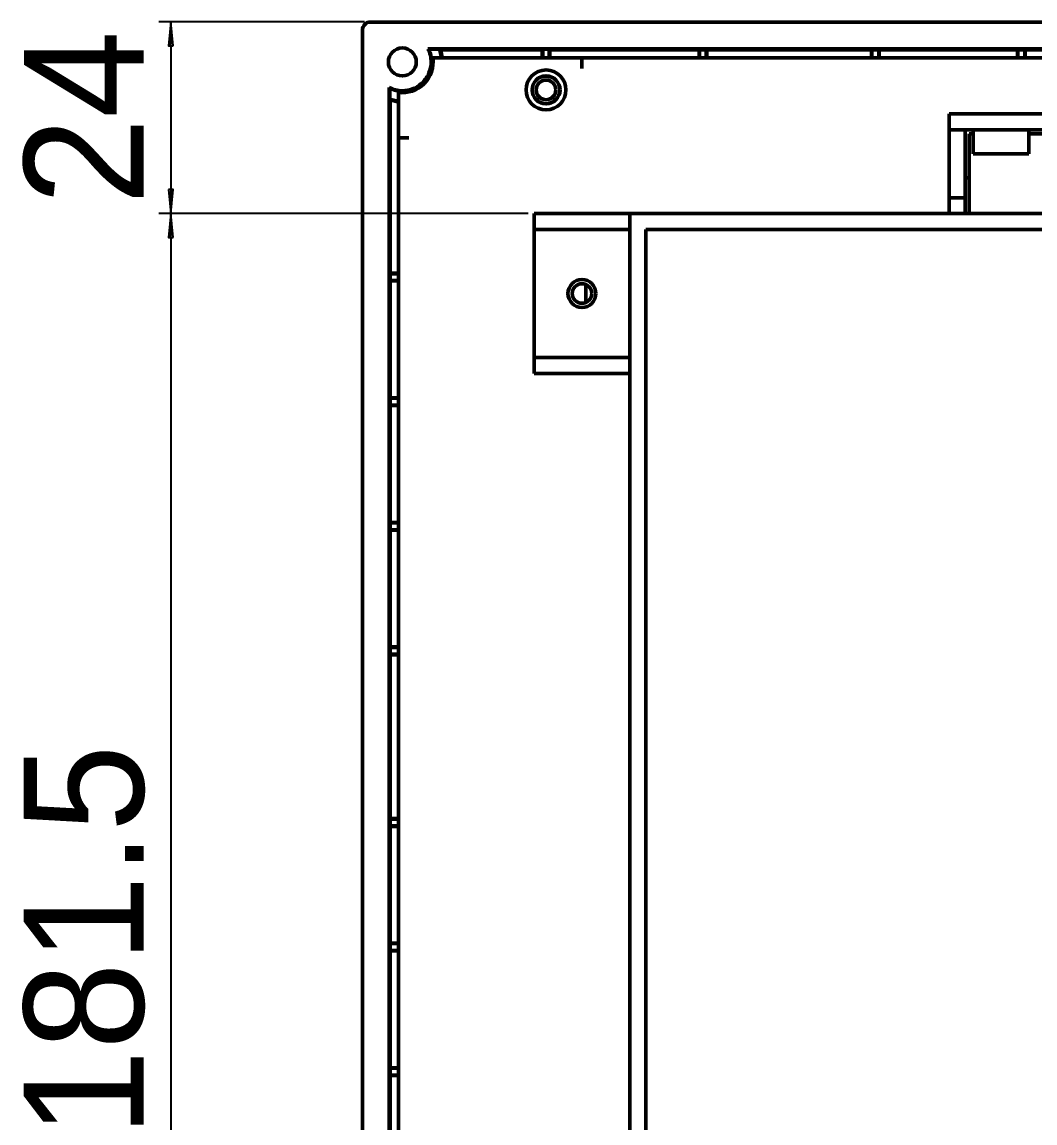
# Model space of a CAD drawing. Header units: millimetres. Extents: x 3233 to 5433, y 589 to 1940.
# Drawn here: x 4031.6 to 4158.5, y 1290.3 to 1428.2 of the extents above; entities that cross this region are included whole.
import ezdxf

# ---------------------------------------------------------------- set-up
doc = ezdxf.new("R2010")
doc.units = ezdxf.units.MM
doc.header["$LTSCALE"] = 1.8
doc.layers.add('외형선(ISO)', color=7, linetype='Continuous', lineweight=50)
doc.layers.add('치수(ISO)', color=7, linetype='Continuous', lineweight=25)
doc.styles.add('레이블 문자 (JIS)', font='')
doc.styles.get('레이블 문자 (JIS)').set_extended_font_data('Gulim')
doc.dimstyles.new('복사 대상기본값 (JIS)', dxfattribs={"dimscale": 1.5, "dimtxt": 3, "dimasz": 2, "dimexe": 1, "dimexo": 0.5, "dimgap": 0.8, "dimtad": 1, "dimdsep": 46, "dimtxsty": '레이블 문자 (JIS)', "dimblk": 'Filled-1', "dimcen": 0.09, "dimdle": 10, "dimclrd": 256, "dimclre": 256, "dimclrt": 256, "dimazin": 2, "dimtfac": 0.666667, "dimtmove": 0, "dimatfit": 3, "dimldrblk": 'OPEN', "dimfxl": 1, "dimtolj": 1, "dimtzin": 0, "dimlwd": -1, "dimlwe": -1, "dimarcsym": 0})

# ---------------------------------------------------------------- blocks, each defined once
blk = doc.blocks.new('Filled-1')
at = {"color": 0}
for p, q in [((0, 0), (-1, 0.1)), ((-1, 0.1), (-1, -0.1)), ((-1, 0), (0, 0)), ((-1, -0.1), (0, 0))]:
    blk.add_line(p, q, dxfattribs=at)
at = {"color": 0, "flags": 128}
blk.add_lwpolyline([(-1, -0.1), (0, 0), (-1, 0.1), (-1, -0.1)], dxfattribs=at)
at = {"color": 0}
blk.add_solid([(-1, -0.1), (0, 0), (-1, 0.1), (-1, -0.1)], dxfattribs=at)
blk = doc.blocks.new('*D374')
at = {"layer": 'Defpoints', "color": 0}
for p in [(4075.25, 1428.17), (4050.25, 1404.17), (4095.75, 1404.17)]:
    blk.add_point(p, dxfattribs=at)
at = {"layer": '치수(ISO)'}
for p, q in [((4074.5, 1428.17), (4048.75, 1428.17)), ((4050.25, 1425.17), (4050.25, 1407.17)), ((4095, 1404.17), (4048.75, 1404.17))]:
    blk.add_line(p, q, dxfattribs=at)
at = {"layer": '치수(ISO)', "linetype": 'ByBlock', "xscale": 3, "yscale": 3, "zscale": 3}
for p, rotation in [((4050.25, 1428.17), 90), ((4050.25, 1404.17), 270)]:
    blk.add_blockref('Filled-1', p, dxfattribs=dict(at, rotation=rotation))
at = {"layer": '치수(ISO)', "insert": (4031.85, 1405.26), "char_height": 15, "attachment_point": 1, "rotation": 90, "style": '레이블 문자 (JIS)'}
blk.add_mtext('\\A1;24', dxfattribs=at)
blk = doc.blocks.new('_Open')
at = {"color": 0, "linetype": 'ByBlock', "lineweight": -2}
for p, q in [((-1, 0.167), (0, 0)), ((-1, -0.167), (0, 0)), ((0, 0), (-1, 0))]:
    blk.add_line(p, q, dxfattribs=at)
blk = doc.blocks.new('*D375')
at = {"layer": 'Defpoints', "color": 0}
for p in [(4095.75, 1404.17), (4050.25, 1222.67), (4095.75, 1222.67)]:
    blk.add_point(p, dxfattribs=at)
at = {"layer": '치수(ISO)'}
for p, q in [((4095, 1404.17), (4048.75, 1404.17)), ((4050.25, 1401.17), (4050.25, 1225.67)), ((4095, 1222.67), (4048.75, 1222.67))]:
    blk.add_line(p, q, dxfattribs=at)
at = {"layer": '치수(ISO)', "linetype": 'ByBlock', "xscale": 3, "yscale": 3, "zscale": 3}
for p, rotation in [((4050.25, 1404.17), 90), ((4050.25, 1222.67), 270)]:
    blk.add_blockref('Filled-1', p, dxfattribs=dict(at, rotation=rotation))
at = {"layer": '치수(ISO)', "insert": (4031.83, 1288.56), "char_height": 15, "attachment_point": 1, "rotation": 90, "style": '레이블 문자 (JIS)'}
blk.add_mtext('\\A1;181.5', dxfattribs=at)

msp = doc.modelspace()

# ---------------------------------------------------------------- linework, layer by layer
at = {"layer": '외형선(ISO)'}
for p, q in [((4074.245, 1209.165), (4074.245, 1427.165)), ((4075.245, 1428.165), (4363.245, 1428.165)), ((4082.458, 1424.805), (4356.032, 1424.805)), ((4083.895, 1424.752), (4082.542, 1424.752)), ((4096.754, 1424.674), (4084.003, 1424.674)), ((4096.754, 1424.674), (4096.833, 1424.752)), ((4096.754, 1424.674), (4096.754, 1423.665)), ((4096.833, 1423.665), (4096.833, 1424.752)), ((4097.658, 1424.752), (4096.833, 1424.752)), ((4097.658, 1424.752), (4097.658, 1423.665)), ((4097.658, 1424.752), (4097.737, 1424.674)), ((4097.737, 1423.665), (4097.737, 1424.674)), ((4116.413, 1424.674), (4097.737, 1424.674)), ((4116.413, 1424.674), (4116.465, 1424.7)), ((4116.413, 1424.674), (4116.413, 1423.665)), ((4116.465, 1423.665), (4116.465, 1424.7)), ((4116.465, 1424.7), (4117.325, 1424.7)), ((4117.325, 1424.7), (4117.325, 1423.665)), ((4117.325, 1424.7), (4117.378, 1424.674)), ((4138.013, 1424.674), (4117.378, 1424.674)), ((4117.378, 1424.674), (4117.378, 1423.665)), ((4138.013, 1424.674), (4138.065, 1424.7)), ((4138.013, 1423.665), (4138.013, 1424.674)), ((4138.065, 1423.665), (4138.065, 1424.7)), ((4138.065, 1424.7), (4138.925, 1424.7)), ((4138.925, 1424.7), (4138.925, 1423.665)), ((4138.925, 1424.7), (4138.978, 1424.674)), ((4156.313, 1424.674), (4138.978, 1424.674)), ((4138.978, 1424.674), (4138.978, 1423.665)), ((4156.313, 1424.674), (4156.365, 1424.7)), ((4156.313, 1423.665), (4156.313, 1424.674)), ((4156.365, 1423.665), (4156.365, 1424.7)), ((4156.365, 1424.7), (4157.225, 1424.7)), ((4157.225, 1424.7), (4157.225, 1423.665)), ((4157.225, 1424.7), (4157.278, 1424.674)), ((4174.613, 1424.674), (4157.278, 1424.674)), ((4157.278, 1424.674), (4157.278, 1423.665)), ((4083.063, 1423.665), (4101.735, 1423.665)), ((4101.735, 1422.355), (4101.735, 1423.665)), ((4101.745, 1423.665), (4336.745, 1423.665)), ((4101.745, 1423.665), (4101.745, 1422.365)), ((4101.745, 1422.355), (4101.735, 1422.355)), ((4101.745, 1422.365), (4101.745, 1422.355)), ((4077.606, 1216.381), (4077.606, 1419.953)), ((4077.658, 1419.869), (4077.658, 1418.516)), ((4078.745, 1413.675), (4078.745, 1419.348)), ((4077.737, 1418.407), (4077.737, 1396.698)), ((4147.745, 1416.665), (4202.745, 1416.665)), ((4147.745, 1416.665), (4147.745, 1414.665)), ((4078.745, 1413.675), (4080.055, 1413.675)), ((4078.745, 1222.665), (4078.745, 1413.665)), ((4080.045, 1413.665), (4078.745, 1413.665)), ((4080.055, 1413.665), (4080.045, 1413.665)), ((4080.055, 1413.675), (4080.055, 1413.665)), ((4150.745, 1414.665), (4147.745, 1414.665)), ((4147.745, 1406.165), (4147.745, 1414.665)), ((4149.745, 1414.665), (4149.745, 1406.165)), ((4150.245, 1414.165), (4150.745, 1414.165)), ((4150.245, 1414.165), (4150.245, 1404.165)), ((4150.745, 1414.665), (4150.745, 1411.665)), ((4157.745, 1414.665), (4150.745, 1414.665)), ((4192.745, 1414.665), (4157.745, 1414.665)), ((4157.745, 1411.665), (4157.745, 1414.665)), ((4192.745, 1414.165), (4157.745, 1414.165)), ((4150.745, 1411.665), (4157.745, 1411.665)), ((4150.245, 1408.665), (4149.745, 1408.665)), ((4147.745, 1406.165), (4149.745, 1406.165)), ((4147.745, 1404.165), (4147.745, 1406.165)), ((4149.745, 1406.165), (4149.745, 1404.165)), ((4095.745, 1404.165), (4107.745, 1404.165)), ((4095.745, 1404.165), (4095.745, 1402.165)), ((4107.745, 1404.165), (4342.745, 1404.165)), ((4107.745, 1222.665), (4107.745, 1404.165)), ((4095.745, 1402.165), (4095.745, 1386.165)), ((4095.745, 1402.165), (4107.745, 1402.165)), ((4109.745, 1402.165), (4109.745, 1224.665)), ((4340.745, 1402.165), (4109.745, 1402.165)), ((4077.71, 1396.645), (4077.737, 1396.698)), ((4077.71, 1395.785), (4077.71, 1396.645)), ((4077.71, 1396.645), (4078.745, 1396.645)), ((4077.737, 1395.732), (4077.71, 1395.785)), ((4078.745, 1395.785), (4077.71, 1395.785)), ((4078.745, 1396.698), (4077.737, 1396.698)), ((4077.737, 1395.732), (4077.737, 1381.098)), ((4077.737, 1395.732), (4078.745, 1395.732)), ((4102.245, 1395.288), (4102.245, 1393.042)), ((4107.745, 1386.165), (4095.745, 1386.165)), ((4095.745, 1386.165), (4095.745, 1384.165)), ((4107.745, 1384.165), (4095.745, 1384.165)), ((4077.71, 1381.045), (4077.737, 1381.098)), ((4077.71, 1380.185), (4077.71, 1381.045)), ((4077.71, 1381.045), (4078.745, 1381.045)), ((4078.745, 1381.098), (4077.737, 1381.098)), ((4077.737, 1380.132), (4077.71, 1380.185)), ((4078.745, 1380.185), (4077.71, 1380.185)), ((4077.737, 1380.132), (4077.737, 1365.498)), ((4077.737, 1380.132), (4078.745, 1380.132)), ((4077.71, 1365.445), (4077.737, 1365.498)), ((4077.71, 1364.585), (4077.71, 1365.445)), ((4077.71, 1365.445), (4078.745, 1365.445)), ((4078.745, 1365.498), (4077.737, 1365.498)), ((4077.737, 1364.532), (4077.71, 1364.585)), ((4078.745, 1364.585), (4077.71, 1364.585)), ((4077.737, 1364.532), (4077.737, 1349.898)), ((4077.737, 1364.532), (4078.745, 1364.532)), ((4077.71, 1349.845), (4077.737, 1349.898)), ((4078.745, 1349.898), (4077.737, 1349.898)), ((4077.71, 1348.985), (4077.71, 1349.845)), ((4077.71, 1349.845), (4078.745, 1349.845)), ((4077.737, 1348.932), (4077.71, 1348.985)), ((4078.745, 1348.985), (4077.71, 1348.985)), ((4077.737, 1348.932), (4077.737, 1328.398)), ((4077.737, 1348.932), (4078.745, 1348.932)), ((4077.71, 1328.345), (4077.737, 1328.398)), ((4077.71, 1327.485), (4077.71, 1328.345)), ((4077.71, 1328.345), (4078.745, 1328.345)), ((4078.745, 1328.398), (4077.737, 1328.398)), ((4077.737, 1327.432), (4077.71, 1327.485)), ((4078.745, 1327.485), (4077.71, 1327.485)), ((4077.737, 1327.432), (4077.737, 1312.798)), ((4077.737, 1327.432), (4078.745, 1327.432)), ((4077.71, 1312.745), (4077.737, 1312.798)), ((4077.71, 1311.885), (4077.71, 1312.745)), ((4077.71, 1312.745), (4078.745, 1312.745)), ((4078.745, 1312.798), (4077.737, 1312.798)), ((4077.737, 1311.832), (4077.71, 1311.885)), ((4078.745, 1311.885), (4077.71, 1311.885)), ((4077.737, 1311.832), (4077.737, 1297.198)), ((4077.737, 1311.832), (4078.745, 1311.832)), ((4077.71, 1297.145), (4077.737, 1297.198)), ((4077.71, 1296.285), (4077.71, 1297.145)), ((4077.71, 1297.145), (4078.745, 1297.145)), ((4077.737, 1296.232), (4077.71, 1296.285)), ((4078.745, 1296.285), (4077.71, 1296.285)), ((4078.745, 1297.198), (4077.737, 1297.198)), ((4077.737, 1296.232), (4077.737, 1281.598)), ((4077.737, 1296.232), (4078.745, 1296.232))]:
    msp.add_line(p, q, dxfattribs=at)
for centre, radius in [((4079.245, 1423.165), 1.75), ((4097.245, 1419.665), 2.5), ((4097.245, 1419.665), 1.75), ((4097.245, 1419.665), 1.729), ((4097.245, 1419.665), 1.229), ((4101.745, 1394.165), 1.75), ((4101.745, 1394.165), 1.23)]:
    msp.add_circle(centre, radius, dxfattribs=at)
for radius, start, end in [(4.913, 5.84147, 18.85031), (4.991, 5.74924, 17.5944), (3.85, 262.53791, 7.46209), (4.913, 251.14969, 264.15853), (4.991, 252.4056, 264.25076)]:
    msp.add_arc((4079.245, 1423.165), radius, start, end, dxfattribs=at)
msp.add_ellipse((4075.245, 1427.165), major_axis=(0.707, -0.707), ratio=0.9996955, start_param=2.3563468, end_param=3.9268385, dxfattribs=at)
for points, knots in [([(4082.458, 1424.805), (4082.715, 1424.298), (4082.856, 1423.731), (4082.856, 1422.693), (4082.762, 1422.22), (4082.399, 1421.345), (4082.134, 1420.948), (4081.46, 1420.274), (4081.062, 1420.009), (4080.188, 1419.648), (4079.714, 1419.554), (4078.678, 1419.555), (4078.112, 1419.696), (4077.606, 1419.953)], [-0.0005396914, -0.0005396914, -0.0005396914, -0.0005396914, 0.0011556405, 0.0011556405, 0.0025648135, 0.0025648135, 0.0039739864, 0.0039739864, 0.0053831593, 0.0053831593, 0.0067923322, 0.0067923322, 0.0084849045, 0.0084849045, 0.0084849045, 0.0084849045]), ([(4082.542, 1424.752), (4082.779, 1424.258), (4082.908, 1423.711), (4082.908, 1422.686), (4082.813, 1422.206), (4082.445, 1421.319), (4082.176, 1420.915), (4081.492, 1420.232), (4081.088, 1419.963), (4080.201, 1419.597), (4079.721, 1419.502), (4078.698, 1419.503), (4078.152, 1419.632), (4077.658, 1419.869)], [-0.0005350197, -0.0005350197, -0.0005350197, -0.0005350197, 0.0011004758, 0.0011004758, 0.0025300597, 0.0025300597, 0.0039596435, 0.0039596435, 0.0053892273, 0.0053892273, 0.0068188111, 0.0068188111, 0.0084515155, 0.0084515155, 0.0084515155, 0.0084515155])]:
    msp.add_open_spline(points, degree=3, knots=knots, dxfattribs=at)
for points in [[(4082.458, 1424.805), (4082.486, 1424.787), (4082.514, 1424.77), (4082.542, 1424.752)], [(4084.003, 1424.674), (4083.967, 1424.7), (4083.931, 1424.726), (4083.895, 1424.752)], [(4077.658, 1419.869), (4077.641, 1419.896), (4077.623, 1419.924), (4077.606, 1419.953)], [(4077.658, 1418.516), (4077.684, 1418.479), (4077.71, 1418.443), (4077.737, 1418.407)]]:
    msp.add_open_spline(points, degree=3, dxfattribs=at)

# ---------------------------------------------------------------- dimensions: what is measured, and where the dimension line sits
at = {"layer": '치수(ISO)'}
for base, p1, p2, picture, middle in [((4050.245, 1404.165), (4075.245, 1428.165), (4095.745, 1404.165), '*D374', (4050.245, 1416.165)), ((4050.245, 1222.665), (4095.745, 1404.165), (4095.745, 1222.665), '*D375', (4050.245, 1313.415))]:
    dim = msp.add_linear_dim(base=base, p1=p1, p2=p2, angle=270, dimstyle='복사 대상기본값 (JIS)', override={"dimtxt": 10, "dimgap": 2, "dimtxsty": '레이블 문자 (JIS)', "dimtofl": 0, "dimatfit": 1, "dimldrblk": 'Open'}, dxfattribs=at)
    dim.commit()
    dim.dimension.update_dxf_attribs({"geometry": picture, "text_midpoint": middle, "dimtype": 160})

doc.saveas('drawing.dxf')
